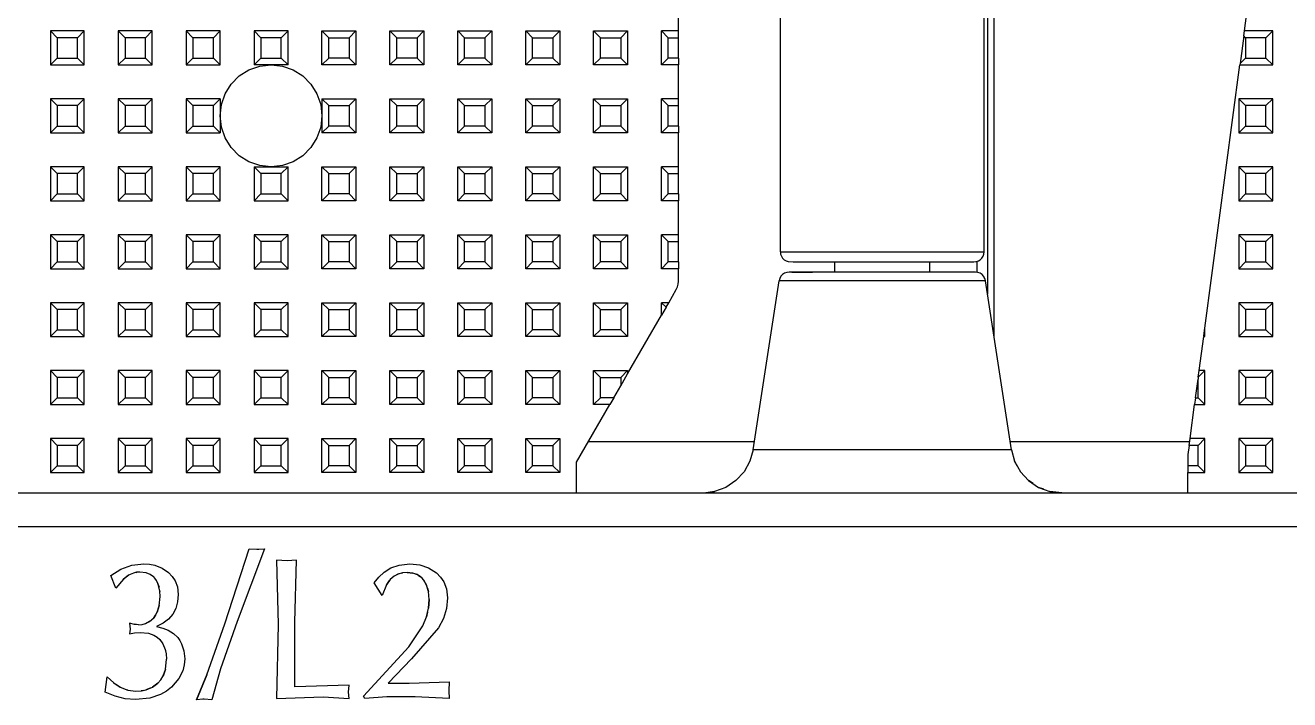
# Model space of a CAD drawing. Header units: millimetres. Extents: x 0 to 125, y 0 to 180.
# Drawn here: x 55.41 to 92.65, y 136.71 to 156.56 of the extents above; entities that cross this region are included whole.
import ezdxf

# ---------------------------------------------------------------- set-up
doc = ezdxf.new("R2010")
doc.units = ezdxf.units.MM

# ---------------------------------------------------------------- blocks, each defined once
blk = doc.blocks.new('CHINT_7200accf6e0c55f6a13e2ec68f27ea84_FACE_0')
at = {"color": 7, "linetype": 'CONTINUOUS', "true_color": 0x40d9ff}
for p, q in [((77.65, 149.9), (77.65, 169.3)), ((83.65, 149.9), (83.65, 169.3)), ((83.75, 161.604), (83.75, 148.65)), ((74.65, 156.4), (74.65, 157.4)), ((91.317, 156.4), (91.45, 157.4)), ((56.35, 156.2), (56.15, 156.4)), ((57.15, 156.4), (56.15, 156.4)), ((56.15, 156.4), (56.15, 155.4)), ((56.95, 156.2), (57.15, 156.4)), ((57.15, 155.4), (57.15, 156.4)), ((58.35, 156.2), (58.15, 156.4)), ((59.15, 156.4), (58.15, 156.4)), ((58.15, 156.4), (58.15, 155.4)), ((58.95, 156.2), (59.15, 156.4)), ((59.15, 155.4), (59.15, 156.4)), ((60.35, 156.2), (60.15, 156.4)), ((61.15, 156.4), (60.15, 156.4)), ((60.15, 156.4), (60.15, 155.4)), ((60.95, 156.2), (61.15, 156.4)), ((61.15, 155.4), (61.15, 156.4)), ((62.35, 156.2), (62.15, 156.4)), ((63.15, 156.4), (62.15, 156.4)), ((62.15, 156.4), (62.15, 155.4)), ((62.95, 156.2), (63.15, 156.4)), ((63.15, 155.4), (63.15, 156.4)), ((64.35, 156.2), (64.15, 156.4)), ((64.15, 155.4), (64.15, 156.4)), ((64.15, 156.4), (65.15, 156.4)), ((64.95, 156.2), (65.15, 156.4)), ((65.15, 156.4), (65.15, 155.4)), ((66.35, 156.2), (66.15, 156.4)), ((66.15, 155.4), (66.15, 156.4)), ((66.15, 156.4), (67.15, 156.4)), ((66.95, 156.2), (67.15, 156.4)), ((67.15, 156.4), (67.15, 155.4)), ((68.35, 156.2), (68.15, 156.4)), ((68.15, 155.4), (68.15, 156.4)), ((68.15, 156.4), (69.15, 156.4)), ((68.95, 156.2), (69.15, 156.4)), ((69.15, 156.4), (69.15, 155.4)), ((70.35, 156.2), (70.15, 156.4)), ((70.15, 155.4), (70.15, 156.4)), ((70.15, 156.4), (71.15, 156.4)), ((70.95, 156.2), (71.15, 156.4)), ((71.15, 156.4), (71.15, 155.4)), ((72.35, 156.2), (72.15, 156.4)), ((72.15, 155.4), (72.15, 156.4)), ((72.15, 156.4), (73.15, 156.4)), ((72.95, 156.2), (73.15, 156.4)), ((73.15, 156.4), (73.15, 155.4)), ((74.35, 156.2), (74.15, 156.4)), ((74.15, 155.4), (74.15, 156.4)), ((74.65, 156.4), (74.15, 156.4)), ((74.65, 156.2), (74.65, 156.4)), ((91.297, 156.253), (91.317, 156.4)), ((92.15, 156.4), (91.317, 156.4)), ((91.95, 156.2), (92.15, 156.4)), ((92.15, 155.4), (92.15, 156.4)), ((56.95, 156.2), (56.35, 156.2)), ((56.35, 156.2), (56.35, 155.6)), ((56.95, 155.6), (56.95, 156.2)), ((58.95, 156.2), (58.35, 156.2)), ((58.35, 156.2), (58.35, 155.6)), ((58.95, 155.6), (58.95, 156.2)), ((60.95, 156.2), (60.35, 156.2)), ((60.35, 156.2), (60.35, 155.6)), ((60.95, 155.6), (60.95, 156.2)), ((62.95, 156.2), (62.35, 156.2)), ((62.35, 156.2), (62.35, 155.6)), ((62.95, 155.6), (62.95, 156.2)), ((64.35, 155.6), (64.35, 156.2)), ((64.35, 156.2), (64.95, 156.2)), ((64.95, 156.2), (64.95, 155.6)), ((66.35, 155.6), (66.35, 156.2)), ((66.35, 156.2), (66.95, 156.2)), ((66.95, 156.2), (66.95, 155.6)), ((68.35, 155.6), (68.35, 156.2)), ((68.35, 156.2), (68.95, 156.2)), ((68.95, 156.2), (68.95, 155.6)), ((70.35, 155.6), (70.35, 156.2)), ((70.35, 156.2), (70.95, 156.2)), ((70.95, 156.2), (70.95, 155.6)), ((72.35, 155.6), (72.35, 156.2)), ((72.35, 156.2), (72.95, 156.2)), ((72.95, 156.2), (72.95, 155.6)), ((74.35, 156.2), (74.65, 156.2)), ((74.35, 155.6), (74.35, 156.2)), ((74.65, 155.6), (74.65, 156.2)), ((91.297, 156.253), (91.188, 155.438)), ((91.35, 156.2), (91.297, 156.253)), ((91.35, 156.2), (91.35, 155.6)), ((91.95, 156.2), (91.35, 156.2)), ((91.95, 155.6), (91.95, 156.2)), ((56.35, 155.6), (56.15, 155.4)), ((56.15, 155.4), (57.15, 155.4)), ((56.35, 155.6), (56.95, 155.6)), ((56.95, 155.6), (57.15, 155.4)), ((58.35, 155.6), (58.15, 155.4)), ((58.15, 155.4), (59.15, 155.4)), ((58.35, 155.6), (58.95, 155.6)), ((58.95, 155.6), (59.15, 155.4)), ((60.35, 155.6), (60.15, 155.4)), ((60.15, 155.4), (61.15, 155.4)), ((60.35, 155.6), (60.95, 155.6)), ((60.95, 155.6), (61.15, 155.4)), ((62.35, 155.6), (62.15, 155.4)), ((62.35, 155.6), (62.95, 155.6)), ((62.95, 155.6), (63.15, 155.4)), ((64.35, 155.6), (64.15, 155.4)), ((65.15, 155.4), (64.15, 155.4)), ((64.95, 155.6), (64.35, 155.6)), ((64.95, 155.6), (65.15, 155.4)), ((66.35, 155.6), (66.15, 155.4)), ((67.15, 155.4), (66.15, 155.4)), ((66.95, 155.6), (66.35, 155.6)), ((66.95, 155.6), (67.15, 155.4)), ((68.35, 155.6), (68.15, 155.4)), ((69.15, 155.4), (68.15, 155.4)), ((68.95, 155.6), (68.35, 155.6)), ((68.95, 155.6), (69.15, 155.4)), ((70.35, 155.6), (70.15, 155.4)), ((71.15, 155.4), (70.15, 155.4)), ((70.95, 155.6), (70.35, 155.6)), ((70.95, 155.6), (71.15, 155.4)), ((72.35, 155.6), (72.15, 155.4)), ((73.15, 155.4), (72.15, 155.4)), ((72.95, 155.6), (72.35, 155.6)), ((72.95, 155.6), (73.15, 155.4)), ((74.35, 155.6), (74.15, 155.4)), ((74.65, 155.4), (74.15, 155.4)), ((74.65, 155.6), (74.35, 155.6)), ((74.65, 155.6), (74.65, 155.4)), ((74.65, 154.4), (74.65, 155.4)), ((90.15, 147.65), (91.183, 155.4)), ((91.188, 155.438), (91.183, 155.4)), ((91.183, 155.4), (92.15, 155.4)), ((91.35, 155.6), (91.188, 155.438)), ((91.35, 155.6), (91.95, 155.6)), ((91.95, 155.6), (92.15, 155.4)), ((56.35, 154.2), (56.15, 154.4)), ((57.15, 154.4), (56.15, 154.4)), ((56.15, 154.4), (56.15, 153.4)), ((56.95, 154.2), (56.35, 154.2)), ((56.35, 154.2), (56.35, 153.6)), ((56.95, 154.2), (57.15, 154.4)), ((56.95, 153.6), (56.95, 154.2)), ((57.15, 153.4), (57.15, 154.4)), ((58.35, 154.2), (58.15, 154.4)), ((59.15, 154.4), (58.15, 154.4)), ((58.15, 154.4), (58.15, 153.4)), ((58.95, 154.2), (58.35, 154.2)), ((58.35, 154.2), (58.35, 153.6)), ((58.95, 154.2), (59.15, 154.4)), ((58.95, 153.6), (58.95, 154.2)), ((59.15, 153.4), (59.15, 154.4)), ((60.35, 154.2), (60.15, 154.4)), ((61.15, 154.4), (60.15, 154.4)), ((60.15, 154.4), (60.15, 153.4)), ((60.95, 154.2), (60.35, 154.2)), ((60.35, 154.2), (60.35, 153.6)), ((60.95, 154.2), (61.15, 154.4)), ((60.95, 153.6), (60.95, 154.2)), ((64.35, 154.2), (64.15, 154.4)), ((64.15, 154.4), (65.15, 154.4)), ((64.35, 153.6), (64.35, 154.2)), ((64.35, 154.2), (64.95, 154.2)), ((64.95, 154.2), (65.15, 154.4)), ((64.95, 154.2), (64.95, 153.6)), ((65.15, 154.4), (65.15, 153.4)), ((66.35, 154.2), (66.15, 154.4)), ((66.15, 153.4), (66.15, 154.4)), ((66.15, 154.4), (67.15, 154.4)), ((66.35, 153.6), (66.35, 154.2)), ((66.35, 154.2), (66.95, 154.2)), ((66.95, 154.2), (67.15, 154.4)), ((66.95, 154.2), (66.95, 153.6)), ((67.15, 154.4), (67.15, 153.4)), ((68.35, 154.2), (68.15, 154.4)), ((68.15, 153.4), (68.15, 154.4)), ((68.15, 154.4), (69.15, 154.4)), ((68.35, 153.6), (68.35, 154.2)), ((68.35, 154.2), (68.95, 154.2)), ((68.95, 154.2), (69.15, 154.4)), ((68.95, 154.2), (68.95, 153.6)), ((69.15, 154.4), (69.15, 153.4)), ((70.35, 154.2), (70.15, 154.4)), ((70.15, 153.4), (70.15, 154.4)), ((70.15, 154.4), (71.15, 154.4)), ((70.35, 153.6), (70.35, 154.2)), ((70.35, 154.2), (70.95, 154.2)), ((70.95, 154.2), (71.15, 154.4)), ((70.95, 154.2), (70.95, 153.6)), ((71.15, 154.4), (71.15, 153.4)), ((72.35, 154.2), (72.15, 154.4)), ((72.15, 153.4), (72.15, 154.4)), ((72.15, 154.4), (73.15, 154.4)), ((72.35, 153.6), (72.35, 154.2)), ((72.35, 154.2), (72.95, 154.2)), ((72.95, 154.2), (73.15, 154.4)), ((72.95, 154.2), (72.95, 153.6)), ((73.15, 154.4), (73.15, 153.4)), ((74.35, 154.2), (74.15, 154.4)), ((74.15, 153.4), (74.15, 154.4)), ((74.65, 154.4), (74.15, 154.4)), ((74.35, 154.2), (74.65, 154.2)), ((74.35, 153.6), (74.35, 154.2)), ((74.65, 154.2), (74.65, 154.4)), ((74.65, 153.6), (74.65, 154.2)), ((91.35, 154.2), (91.15, 154.4)), ((92.15, 154.4), (91.15, 154.4)), ((91.15, 154.4), (91.15, 153.4)), ((91.95, 154.2), (91.35, 154.2)), ((91.35, 154.2), (91.35, 153.6)), ((91.95, 154.2), (92.15, 154.4)), ((91.95, 153.6), (91.95, 154.2)), ((92.15, 153.4), (92.15, 154.4)), ((56.35, 153.6), (56.15, 153.4)), ((56.35, 153.6), (56.95, 153.6)), ((56.95, 153.6), (57.15, 153.4)), ((58.35, 153.6), (58.15, 153.4)), ((58.35, 153.6), (58.95, 153.6)), ((58.95, 153.6), (59.15, 153.4)), ((60.35, 153.6), (60.15, 153.4)), ((60.35, 153.6), (60.95, 153.6)), ((60.95, 153.6), (61.15, 153.4)), ((64.35, 153.6), (64.15, 153.4)), ((64.95, 153.6), (64.35, 153.6)), ((64.95, 153.6), (65.15, 153.4)), ((66.35, 153.6), (66.15, 153.4)), ((66.95, 153.6), (66.35, 153.6)), ((66.95, 153.6), (67.15, 153.4)), ((68.35, 153.6), (68.15, 153.4)), ((68.95, 153.6), (68.35, 153.6)), ((68.95, 153.6), (69.15, 153.4)), ((70.35, 153.6), (70.15, 153.4)), ((70.95, 153.6), (70.35, 153.6)), ((70.95, 153.6), (71.15, 153.4)), ((72.35, 153.6), (72.15, 153.4)), ((72.95, 153.6), (72.35, 153.6)), ((72.95, 153.6), (73.15, 153.4)), ((74.35, 153.6), (74.15, 153.4)), ((74.65, 153.6), (74.35, 153.6)), ((74.65, 153.6), (74.65, 153.4)), ((91.35, 153.6), (91.15, 153.4)), ((91.35, 153.6), (91.95, 153.6)), ((91.95, 153.6), (92.15, 153.4)), ((56.15, 153.4), (57.15, 153.4)), ((58.15, 153.4), (59.15, 153.4)), ((60.15, 153.4), (61.15, 153.4)), ((65.15, 153.4), (64.15, 153.4)), ((67.15, 153.4), (66.15, 153.4)), ((69.15, 153.4), (68.15, 153.4)), ((71.15, 153.4), (70.15, 153.4)), ((73.15, 153.4), (72.15, 153.4)), ((74.65, 153.4), (74.15, 153.4)), ((74.65, 152.4), (74.65, 153.4)), ((91.15, 153.4), (92.15, 153.4)), ((56.35, 152.2), (56.15, 152.4)), ((57.15, 152.4), (56.15, 152.4)), ((56.15, 152.4), (56.15, 151.4)), ((56.95, 152.2), (57.15, 152.4)), ((57.15, 151.4), (57.15, 152.4)), ((58.35, 152.2), (58.15, 152.4)), ((59.15, 152.4), (58.15, 152.4)), ((58.15, 152.4), (58.15, 151.4)), ((58.95, 152.2), (59.15, 152.4)), ((59.15, 151.4), (59.15, 152.4)), ((60.35, 152.2), (60.15, 152.4)), ((61.15, 152.4), (60.15, 152.4)), ((60.15, 152.4), (60.15, 151.4)), ((60.95, 152.2), (61.15, 152.4)), ((61.15, 151.4), (61.15, 152.4)), ((62.35, 152.2), (62.15, 152.4)), ((62.15, 152.4), (62.15, 151.4)), ((62.95, 152.2), (63.15, 152.4)), ((63.15, 151.4), (63.15, 152.4)), ((64.35, 152.2), (64.15, 152.4)), ((64.15, 151.4), (64.15, 152.4)), ((64.15, 152.4), (65.15, 152.4)), ((64.95, 152.2), (65.15, 152.4)), ((65.15, 152.4), (65.15, 151.4)), ((66.35, 152.2), (66.15, 152.4)), ((66.15, 151.4), (66.15, 152.4)), ((66.15, 152.4), (67.15, 152.4)), ((66.95, 152.2), (67.15, 152.4)), ((67.15, 152.4), (67.15, 151.4)), ((68.35, 152.2), (68.15, 152.4)), ((68.15, 151.4), (68.15, 152.4)), ((68.15, 152.4), (69.15, 152.4)), ((68.95, 152.2), (69.15, 152.4)), ((69.15, 152.4), (69.15, 151.4)), ((70.35, 152.2), (70.15, 152.4)), ((70.15, 151.4), (70.15, 152.4)), ((70.15, 152.4), (71.15, 152.4)), ((70.95, 152.2), (71.15, 152.4)), ((71.15, 152.4), (71.15, 151.4)), ((72.35, 152.2), (72.15, 152.4)), ((72.15, 151.4), (72.15, 152.4)), ((72.15, 152.4), (73.15, 152.4)), ((72.95, 152.2), (73.15, 152.4)), ((73.15, 152.4), (73.15, 151.4)), ((74.35, 152.2), (74.15, 152.4)), ((74.15, 151.4), (74.15, 152.4)), ((74.65, 152.4), (74.15, 152.4)), ((74.65, 152.2), (74.65, 152.4)), ((91.35, 152.2), (91.15, 152.4)), ((92.15, 152.4), (91.15, 152.4)), ((91.15, 152.4), (91.15, 151.4)), ((91.95, 152.2), (92.15, 152.4)), ((92.15, 151.4), (92.15, 152.4)), ((56.95, 152.2), (56.35, 152.2)), ((56.35, 152.2), (56.35, 151.6)), ((56.95, 151.6), (56.95, 152.2)), ((58.95, 152.2), (58.35, 152.2)), ((58.35, 152.2), (58.35, 151.6)), ((58.95, 151.6), (58.95, 152.2)), ((60.95, 152.2), (60.35, 152.2)), ((60.35, 152.2), (60.35, 151.6)), ((60.95, 151.6), (60.95, 152.2)), ((62.35, 152.2), (62.35, 151.6)), ((62.95, 152.2), (62.35, 152.2)), ((62.95, 151.6), (62.95, 152.2)), ((64.35, 151.6), (64.35, 152.2)), ((64.35, 152.2), (64.95, 152.2)), ((64.95, 152.2), (64.95, 151.6)), ((66.35, 151.6), (66.35, 152.2)), ((66.35, 152.2), (66.95, 152.2)), ((66.95, 152.2), (66.95, 151.6)), ((68.35, 151.6), (68.35, 152.2)), ((68.35, 152.2), (68.95, 152.2)), ((68.95, 152.2), (68.95, 151.6)), ((70.35, 151.6), (70.35, 152.2)), ((70.35, 152.2), (70.95, 152.2)), ((70.95, 152.2), (70.95, 151.6)), ((72.35, 151.6), (72.35, 152.2)), ((72.35, 152.2), (72.95, 152.2)), ((72.95, 152.2), (72.95, 151.6)), ((74.35, 152.2), (74.65, 152.2)), ((74.35, 151.6), (74.35, 152.2)), ((74.65, 151.6), (74.65, 152.2)), ((91.95, 152.2), (91.35, 152.2)), ((91.35, 152.2), (91.35, 151.6)), ((91.95, 151.6), (91.95, 152.2)), ((56.35, 151.6), (56.15, 151.4)), ((56.35, 151.6), (56.95, 151.6)), ((56.95, 151.6), (57.15, 151.4)), ((58.35, 151.6), (58.15, 151.4)), ((58.35, 151.6), (58.95, 151.6)), ((58.95, 151.6), (59.15, 151.4)), ((60.35, 151.6), (60.15, 151.4)), ((60.35, 151.6), (60.95, 151.6)), ((60.95, 151.6), (61.15, 151.4)), ((62.35, 151.6), (62.15, 151.4)), ((62.35, 151.6), (62.95, 151.6)), ((62.95, 151.6), (63.15, 151.4)), ((64.35, 151.6), (64.15, 151.4)), ((64.95, 151.6), (64.35, 151.6)), ((64.95, 151.6), (65.15, 151.4)), ((66.35, 151.6), (66.15, 151.4)), ((66.95, 151.6), (66.35, 151.6)), ((66.95, 151.6), (67.15, 151.4)), ((68.35, 151.6), (68.15, 151.4)), ((68.95, 151.6), (68.35, 151.6)), ((68.95, 151.6), (69.15, 151.4)), ((70.35, 151.6), (70.15, 151.4)), ((70.95, 151.6), (70.35, 151.6)), ((70.95, 151.6), (71.15, 151.4)), ((72.35, 151.6), (72.15, 151.4)), ((72.95, 151.6), (72.35, 151.6)), ((72.95, 151.6), (73.15, 151.4)), ((74.35, 151.6), (74.15, 151.4)), ((74.65, 151.6), (74.35, 151.6)), ((74.65, 151.6), (74.65, 151.4)), ((91.35, 151.6), (91.15, 151.4)), ((91.35, 151.6), (91.95, 151.6)), ((91.95, 151.6), (92.15, 151.4)), ((56.15, 151.4), (57.15, 151.4)), ((58.15, 151.4), (59.15, 151.4)), ((60.15, 151.4), (61.15, 151.4)), ((62.15, 151.4), (63.15, 151.4)), ((65.15, 151.4), (64.15, 151.4)), ((67.15, 151.4), (66.15, 151.4)), ((69.15, 151.4), (68.15, 151.4)), ((71.15, 151.4), (70.15, 151.4)), ((73.15, 151.4), (72.15, 151.4)), ((74.65, 151.4), (74.15, 151.4)), ((74.65, 150.4), (74.65, 151.4)), ((91.15, 151.4), (92.15, 151.4)), ((56.35, 150.2), (56.15, 150.4)), ((57.15, 150.4), (56.15, 150.4)), ((56.15, 150.4), (56.15, 149.4)), ((56.95, 150.2), (56.35, 150.2)), ((56.35, 150.2), (56.35, 149.6)), ((56.95, 150.2), (57.15, 150.4)), ((56.95, 149.6), (56.95, 150.2)), ((57.15, 149.4), (57.15, 150.4)), ((58.35, 150.2), (58.15, 150.4)), ((59.15, 150.4), (58.15, 150.4)), ((58.15, 150.4), (58.15, 149.4)), ((58.95, 150.2), (58.35, 150.2)), ((58.35, 150.2), (58.35, 149.6)), ((58.95, 150.2), (59.15, 150.4)), ((58.95, 149.6), (58.95, 150.2)), ((59.15, 149.4), (59.15, 150.4)), ((60.35, 150.2), (60.15, 150.4)), ((61.15, 150.4), (60.15, 150.4)), ((60.15, 150.4), (60.15, 149.4)), ((60.95, 150.2), (60.35, 150.2)), ((60.35, 150.2), (60.35, 149.6)), ((60.95, 150.2), (61.15, 150.4)), ((60.95, 149.6), (60.95, 150.2)), ((61.15, 149.4), (61.15, 150.4)), ((62.35, 150.2), (62.15, 150.4)), ((63.15, 150.4), (62.15, 150.4)), ((62.15, 150.4), (62.15, 149.4)), ((62.95, 150.2), (62.35, 150.2)), ((62.35, 150.2), (62.35, 149.6)), ((62.95, 150.2), (63.15, 150.4)), ((62.95, 149.6), (62.95, 150.2)), ((63.15, 149.4), (63.15, 150.4)), ((64.35, 150.2), (64.15, 150.4)), ((64.15, 149.4), (64.15, 150.4)), ((64.15, 150.4), (65.15, 150.4)), ((64.35, 149.6), (64.35, 150.2)), ((64.35, 150.2), (64.95, 150.2)), ((64.95, 150.2), (65.15, 150.4)), ((64.95, 150.2), (64.95, 149.6)), ((65.15, 150.4), (65.15, 149.4)), ((66.35, 150.2), (66.15, 150.4)), ((66.15, 149.4), (66.15, 150.4)), ((66.15, 150.4), (67.15, 150.4)), ((66.35, 149.6), (66.35, 150.2)), ((66.35, 150.2), (66.95, 150.2)), ((66.95, 150.2), (67.15, 150.4)), ((66.95, 150.2), (66.95, 149.6)), ((67.15, 150.4), (67.15, 149.4)), ((68.35, 150.2), (68.15, 150.4)), ((68.15, 149.4), (68.15, 150.4)), ((68.15, 150.4), (69.15, 150.4)), ((68.35, 149.6), (68.35, 150.2)), ((68.35, 150.2), (68.95, 150.2)), ((68.95, 150.2), (69.15, 150.4)), ((68.95, 150.2), (68.95, 149.6)), ((69.15, 150.4), (69.15, 149.4)), ((70.35, 150.2), (70.15, 150.4)), ((70.15, 149.4), (70.15, 150.4)), ((70.15, 150.4), (71.15, 150.4)), ((70.35, 149.6), (70.35, 150.2)), ((70.35, 150.2), (70.95, 150.2)), ((70.95, 150.2), (71.15, 150.4)), ((70.95, 150.2), (70.95, 149.6)), ((71.15, 150.4), (71.15, 149.4)), ((72.35, 150.2), (72.15, 150.4)), ((72.15, 149.4), (72.15, 150.4)), ((72.15, 150.4), (73.15, 150.4)), ((72.35, 149.6), (72.35, 150.2)), ((72.35, 150.2), (72.95, 150.2)), ((72.95, 150.2), (73.15, 150.4)), ((72.95, 150.2), (72.95, 149.6)), ((73.15, 150.4), (73.15, 149.4)), ((74.35, 150.2), (74.15, 150.4)), ((74.15, 149.4), (74.15, 150.4)), ((74.65, 150.4), (74.15, 150.4)), ((74.35, 150.2), (74.65, 150.2)), ((74.35, 149.6), (74.35, 150.2)), ((74.65, 150.2), (74.65, 150.4)), ((74.65, 149.6), (74.65, 150.2)), ((91.35, 150.2), (91.15, 150.4)), ((92.15, 150.4), (91.15, 150.4)), ((91.15, 150.4), (91.15, 149.4)), ((91.95, 150.2), (91.35, 150.2)), ((91.35, 150.2), (91.35, 149.6)), ((91.95, 150.2), (92.15, 150.4)), ((91.95, 149.6), (91.95, 150.2)), ((92.15, 149.4), (92.15, 150.4)), ((56.35, 149.6), (56.15, 149.4)), ((56.15, 149.4), (57.15, 149.4)), ((56.35, 149.6), (56.95, 149.6)), ((56.95, 149.6), (57.15, 149.4)), ((58.35, 149.6), (58.15, 149.4)), ((58.15, 149.4), (59.15, 149.4)), ((58.35, 149.6), (58.95, 149.6)), ((58.95, 149.6), (59.15, 149.4)), ((60.35, 149.6), (60.15, 149.4)), ((60.15, 149.4), (61.15, 149.4)), ((60.35, 149.6), (60.95, 149.6)), ((60.95, 149.6), (61.15, 149.4)), ((62.35, 149.6), (62.15, 149.4)), ((62.15, 149.4), (63.15, 149.4)), ((62.35, 149.6), (62.95, 149.6)), ((62.95, 149.6), (63.15, 149.4)), ((64.35, 149.6), (64.15, 149.4)), ((65.15, 149.4), (64.15, 149.4)), ((64.95, 149.6), (64.35, 149.6)), ((64.95, 149.6), (65.15, 149.4)), ((66.35, 149.6), (66.15, 149.4)), ((67.15, 149.4), (66.15, 149.4)), ((66.95, 149.6), (66.35, 149.6)), ((66.95, 149.6), (67.15, 149.4)), ((68.35, 149.6), (68.15, 149.4)), ((69.15, 149.4), (68.15, 149.4)), ((68.95, 149.6), (68.35, 149.6)), ((68.95, 149.6), (69.15, 149.4)), ((70.35, 149.6), (70.15, 149.4)), ((71.15, 149.4), (70.15, 149.4)), ((70.95, 149.6), (70.35, 149.6)), ((70.95, 149.6), (71.15, 149.4)), ((72.35, 149.6), (72.15, 149.4)), ((73.15, 149.4), (72.15, 149.4)), ((72.95, 149.6), (72.35, 149.6)), ((72.95, 149.6), (73.15, 149.4)), ((74.35, 149.6), (74.15, 149.4)), ((74.65, 149.6), (74.35, 149.6)), ((79.25, 149.3), (79.25, 149.6)), ((82.05, 149.3), (82.05, 149.6)), ((83.45, 149.293), (83.45, 149.619)), ((91.35, 149.6), (91.15, 149.4)), ((91.15, 149.4), (92.15, 149.4)), ((91.35, 149.6), (91.95, 149.6)), ((91.95, 149.6), (92.15, 149.4)), ((76.846, 144.072), (77.611, 149.046)), ((77.987, 149.3), (78.597, 149.3)), ((84.454, 144.072), (83.689, 149.046)), ((56.35, 148.2), (56.15, 148.4)), ((57.15, 148.4), (56.15, 148.4)), ((56.15, 148.4), (56.15, 147.4)), ((56.95, 148.2), (57.15, 148.4)), ((57.15, 147.4), (57.15, 148.4)), ((58.35, 148.2), (58.15, 148.4)), ((59.15, 148.4), (58.15, 148.4)), ((58.15, 148.4), (58.15, 147.4)), ((58.95, 148.2), (59.15, 148.4)), ((59.15, 147.4), (59.15, 148.4)), ((60.35, 148.2), (60.15, 148.4)), ((61.15, 148.4), (60.15, 148.4)), ((60.15, 148.4), (60.15, 147.4)), ((60.95, 148.2), (61.15, 148.4)), ((61.15, 147.4), (61.15, 148.4)), ((62.35, 148.2), (62.15, 148.4)), ((63.15, 148.4), (62.15, 148.4)), ((62.15, 148.4), (62.15, 147.4)), ((62.95, 148.2), (63.15, 148.4)), ((63.15, 147.4), (63.15, 148.4)), ((64.35, 148.2), (64.15, 148.4)), ((64.15, 147.4), (64.15, 148.4)), ((64.15, 148.4), (65.15, 148.4)), ((64.95, 148.2), (65.15, 148.4)), ((65.15, 148.4), (65.15, 147.4)), ((66.35, 148.2), (66.15, 148.4)), ((66.15, 147.4), (66.15, 148.4)), ((66.15, 148.4), (67.15, 148.4)), ((66.95, 148.2), (67.15, 148.4)), ((67.15, 148.4), (67.15, 147.4)), ((68.35, 148.2), (68.15, 148.4)), ((68.15, 147.4), (68.15, 148.4)), ((68.15, 148.4), (69.15, 148.4)), ((68.95, 148.2), (69.15, 148.4)), ((69.15, 148.4), (69.15, 147.4)), ((70.35, 148.2), (70.15, 148.4)), ((70.15, 147.4), (70.15, 148.4)), ((70.15, 148.4), (71.15, 148.4)), ((70.95, 148.2), (71.15, 148.4)), ((71.15, 148.4), (71.15, 147.4)), ((72.35, 148.2), (72.15, 148.4)), ((72.15, 147.4), (72.15, 148.4)), ((72.15, 148.4), (73.15, 148.4)), ((72.95, 148.2), (73.15, 148.4)), ((73.15, 148.4), (73.15, 147.4)), ((74.284, 148.266), (74.15, 148.4)), ((74.15, 148.034), (74.15, 148.4)), ((74.284, 148.266), (74.15, 148.034)), ((91.35, 148.2), (91.15, 148.4)), ((92.15, 148.4), (91.15, 148.4)), ((91.15, 148.4), (91.15, 147.4)), ((91.95, 148.2), (92.15, 148.4)), ((92.15, 147.4), (92.15, 148.4)), ((56.95, 148.2), (56.35, 148.2)), ((56.35, 148.2), (56.35, 147.6)), ((56.95, 147.6), (56.95, 148.2)), ((58.95, 148.2), (58.35, 148.2)), ((58.35, 148.2), (58.35, 147.6)), ((58.95, 147.6), (58.95, 148.2)), ((60.95, 148.2), (60.35, 148.2)), ((60.35, 148.2), (60.35, 147.6)), ((60.95, 147.6), (60.95, 148.2)), ((62.95, 148.2), (62.35, 148.2)), ((62.35, 148.2), (62.35, 147.6)), ((62.95, 147.6), (62.95, 148.2)), ((64.35, 147.6), (64.35, 148.2)), ((64.35, 148.2), (64.95, 148.2)), ((64.95, 148.2), (64.95, 147.6)), ((66.35, 147.6), (66.35, 148.2)), ((66.35, 148.2), (66.95, 148.2)), ((66.95, 148.2), (66.95, 147.6)), ((68.35, 147.6), (68.35, 148.2)), ((68.35, 148.2), (68.95, 148.2)), ((68.95, 148.2), (68.95, 147.6)), ((70.35, 147.6), (70.35, 148.2)), ((70.35, 148.2), (70.95, 148.2)), ((70.95, 148.2), (70.95, 147.6)), ((72.35, 147.6), (72.35, 148.2)), ((72.35, 148.2), (72.95, 148.2)), ((72.95, 148.2), (72.95, 147.6)), ((73.15, 146.302), (74.15, 148.034)), ((91.95, 148.2), (91.35, 148.2)), ((91.35, 148.2), (91.35, 147.6)), ((91.95, 147.6), (91.95, 148.2)), ((56.35, 147.6), (56.15, 147.4)), ((56.35, 147.6), (56.95, 147.6)), ((56.95, 147.6), (57.15, 147.4)), ((58.35, 147.6), (58.15, 147.4)), ((58.35, 147.6), (58.95, 147.6)), ((58.95, 147.6), (59.15, 147.4)), ((60.35, 147.6), (60.15, 147.4)), ((60.35, 147.6), (60.95, 147.6)), ((60.95, 147.6), (61.15, 147.4)), ((62.35, 147.6), (62.15, 147.4)), ((62.35, 147.6), (62.95, 147.6)), ((62.95, 147.6), (63.15, 147.4)), ((64.35, 147.6), (64.15, 147.4)), ((64.95, 147.6), (64.35, 147.6)), ((64.95, 147.6), (65.15, 147.4)), ((66.35, 147.6), (66.15, 147.4)), ((66.95, 147.6), (66.35, 147.6)), ((66.95, 147.6), (67.15, 147.4)), ((68.35, 147.6), (68.15, 147.4)), ((68.95, 147.6), (68.35, 147.6)), ((68.95, 147.6), (69.15, 147.4)), ((70.35, 147.6), (70.15, 147.4)), ((70.95, 147.6), (70.35, 147.6)), ((70.95, 147.6), (71.15, 147.4)), ((72.35, 147.6), (72.15, 147.4)), ((72.95, 147.6), (72.35, 147.6)), ((72.95, 147.6), (73.15, 147.4)), ((90.121, 147.429), (90.15, 147.65)), ((90.15, 147.4), (90.15, 147.65)), ((91.35, 147.6), (91.15, 147.4)), ((91.35, 147.6), (91.95, 147.6)), ((91.95, 147.6), (92.15, 147.4)), ((56.15, 147.4), (57.15, 147.4)), ((58.15, 147.4), (59.15, 147.4)), ((60.15, 147.4), (61.15, 147.4)), ((62.15, 147.4), (63.15, 147.4)), ((65.15, 147.4), (64.15, 147.4)), ((67.15, 147.4), (66.15, 147.4)), ((69.15, 147.4), (68.15, 147.4)), ((71.15, 147.4), (70.15, 147.4)), ((73.15, 147.4), (72.15, 147.4)), ((89.983, 146.4), (90.117, 147.4)), ((90.121, 147.429), (90.117, 147.4)), ((90.117, 147.4), (90.15, 147.4)), ((90.121, 147.429), (90.15, 147.4)), ((91.15, 147.4), (92.15, 147.4)), ((56.35, 146.2), (56.15, 146.4)), ((57.15, 146.4), (56.15, 146.4)), ((56.15, 146.4), (56.15, 145.4)), ((56.95, 146.2), (57.15, 146.4)), ((57.15, 145.4), (57.15, 146.4)), ((58.35, 146.2), (58.15, 146.4)), ((59.15, 146.4), (58.15, 146.4)), ((58.15, 146.4), (58.15, 145.4)), ((58.95, 146.2), (59.15, 146.4)), ((59.15, 145.4), (59.15, 146.4)), ((60.35, 146.2), (60.15, 146.4)), ((61.15, 146.4), (60.15, 146.4)), ((60.15, 146.4), (60.15, 145.4)), ((60.95, 146.2), (61.15, 146.4)), ((61.15, 145.4), (61.15, 146.4)), ((62.35, 146.2), (62.15, 146.4)), ((63.15, 146.4), (62.15, 146.4)), ((62.15, 146.4), (62.15, 145.4)), ((62.95, 146.2), (63.15, 146.4)), ((63.15, 145.4), (63.15, 146.4)), ((64.35, 146.2), (64.15, 146.4)), ((64.15, 145.4), (64.15, 146.4)), ((64.15, 146.4), (65.15, 146.4)), ((64.95, 146.2), (65.15, 146.4)), ((65.15, 146.4), (65.15, 145.4)), ((66.35, 146.2), (66.15, 146.4)), ((66.15, 145.4), (66.15, 146.4)), ((66.15, 146.4), (67.15, 146.4)), ((66.95, 146.2), (67.15, 146.4)), ((67.15, 146.4), (67.15, 145.4)), ((68.35, 146.2), (68.15, 146.4)), ((68.15, 145.4), (68.15, 146.4)), ((68.15, 146.4), (69.15, 146.4)), ((68.95, 146.2), (69.15, 146.4)), ((69.15, 146.4), (69.15, 145.4)), ((70.35, 146.2), (70.15, 146.4)), ((70.15, 145.4), (70.15, 146.4)), ((70.15, 146.4), (71.15, 146.4)), ((70.95, 146.2), (71.15, 146.4)), ((71.15, 146.4), (71.15, 145.4)), ((72.35, 146.2), (72.15, 146.4)), ((72.15, 145.4), (72.15, 146.4)), ((72.15, 146.4), (73.15, 146.4)), ((72.95, 146.2), (73.15, 146.4)), ((73.15, 146.4), (73.15, 146.302)), ((89.958, 146.208), (90.15, 146.4)), ((89.958, 146.208), (89.983, 146.4)), ((90.15, 146.4), (89.983, 146.4)), ((90.15, 145.4), (90.15, 146.4)), ((91.35, 146.2), (91.15, 146.4)), ((92.15, 146.4), (91.15, 146.4)), ((91.15, 146.4), (91.15, 145.4)), ((91.95, 146.2), (92.15, 146.4)), ((92.15, 145.4), (92.15, 146.4)), ((56.95, 146.2), (56.35, 146.2)), ((56.35, 146.2), (56.35, 145.6)), ((56.95, 145.6), (56.95, 146.2)), ((58.95, 146.2), (58.35, 146.2)), ((58.35, 146.2), (58.35, 145.6)), ((58.95, 145.6), (58.95, 146.2)), ((60.95, 146.2), (60.35, 146.2)), ((60.35, 146.2), (60.35, 145.6)), ((60.95, 145.6), (60.95, 146.2)), ((62.95, 146.2), (62.35, 146.2)), ((62.35, 146.2), (62.35, 145.6)), ((62.95, 145.6), (62.95, 146.2)), ((64.35, 145.6), (64.35, 146.2)), ((64.35, 146.2), (64.95, 146.2)), ((64.95, 146.2), (64.95, 145.6)), ((66.35, 145.6), (66.35, 146.2)), ((66.35, 146.2), (66.95, 146.2)), ((66.95, 146.2), (66.95, 145.6)), ((68.35, 145.6), (68.35, 146.2)), ((68.35, 146.2), (68.95, 146.2)), ((68.95, 146.2), (68.95, 145.6)), ((70.35, 145.6), (70.35, 146.2)), ((70.35, 146.2), (70.95, 146.2)), ((70.95, 146.2), (70.95, 145.6)), ((72.35, 146.2), (72.95, 146.2)), ((72.35, 145.6), (72.35, 146.2)), ((72.95, 145.956), (73.15, 146.302)), ((72.95, 146.2), (72.95, 145.956)), ((89.877, 145.6), (89.95, 146.15)), ((89.958, 146.208), (89.95, 146.15)), ((89.95, 145.6), (89.95, 146.15)), ((91.95, 146.2), (91.35, 146.2)), ((91.35, 146.2), (91.35, 145.6)), ((91.95, 145.6), (91.95, 146.2)), ((72.745, 145.6), (72.95, 145.956)), ((56.35, 145.6), (56.15, 145.4)), ((56.15, 145.4), (57.15, 145.4)), ((56.35, 145.6), (56.95, 145.6)), ((56.95, 145.6), (57.15, 145.4)), ((58.35, 145.6), (58.15, 145.4)), ((58.15, 145.4), (59.15, 145.4)), ((58.35, 145.6), (58.95, 145.6)), ((58.95, 145.6), (59.15, 145.4)), ((60.35, 145.6), (60.15, 145.4)), ((60.15, 145.4), (61.15, 145.4)), ((60.35, 145.6), (60.95, 145.6)), ((60.95, 145.6), (61.15, 145.4)), ((62.35, 145.6), (62.15, 145.4)), ((62.15, 145.4), (63.15, 145.4)), ((62.35, 145.6), (62.95, 145.6)), ((62.95, 145.6), (63.15, 145.4)), ((64.35, 145.6), (64.15, 145.4)), ((65.15, 145.4), (64.15, 145.4)), ((64.95, 145.6), (64.35, 145.6)), ((64.95, 145.6), (65.15, 145.4)), ((66.35, 145.6), (66.15, 145.4)), ((67.15, 145.4), (66.15, 145.4)), ((66.95, 145.6), (66.35, 145.6)), ((66.95, 145.6), (67.15, 145.4)), ((68.35, 145.6), (68.15, 145.4)), ((69.15, 145.4), (68.15, 145.4)), ((68.95, 145.6), (68.35, 145.6)), ((68.95, 145.6), (69.15, 145.4)), ((70.35, 145.6), (70.15, 145.4)), ((71.15, 145.4), (70.15, 145.4)), ((70.95, 145.6), (70.35, 145.6)), ((70.95, 145.6), (71.15, 145.4)), ((72.35, 145.6), (72.15, 145.4)), ((72.745, 145.6), (72.35, 145.6)), ((89.717, 144.4), (89.85, 145.4)), ((89.877, 145.6), (89.85, 145.4)), ((89.85, 145.4), (90.15, 145.4)), ((89.877, 145.6), (89.95, 145.6)), ((89.95, 145.6), (90.15, 145.4)), ((91.35, 145.6), (91.15, 145.4)), ((91.15, 145.4), (92.15, 145.4)), ((91.35, 145.6), (91.95, 145.6)), ((91.95, 145.6), (92.15, 145.4)), ((56.35, 144.2), (56.15, 144.4)), ((57.15, 144.4), (56.15, 144.4)), ((56.15, 144.4), (56.15, 143.4)), ((56.95, 144.2), (56.35, 144.2)), ((56.35, 144.2), (56.35, 143.6)), ((56.95, 144.2), (57.15, 144.4)), ((56.95, 143.6), (56.95, 144.2)), ((57.15, 143.4), (57.15, 144.4)), ((58.35, 144.2), (58.15, 144.4)), ((59.15, 144.4), (58.15, 144.4)), ((58.15, 144.4), (58.15, 143.4)), ((58.95, 144.2), (58.35, 144.2)), ((58.35, 144.2), (58.35, 143.6)), ((58.95, 144.2), (59.15, 144.4)), ((58.95, 143.6), (58.95, 144.2)), ((59.15, 143.4), (59.15, 144.4)), ((60.35, 144.2), (60.15, 144.4)), ((61.15, 144.4), (60.15, 144.4)), ((60.15, 144.4), (60.15, 143.4)), ((60.95, 144.2), (60.35, 144.2)), ((60.35, 144.2), (60.35, 143.6)), ((60.95, 144.2), (61.15, 144.4)), ((60.95, 143.6), (60.95, 144.2)), ((61.15, 143.4), (61.15, 144.4)), ((62.35, 144.2), (62.15, 144.4)), ((63.15, 144.4), (62.15, 144.4)), ((62.15, 144.4), (62.15, 143.4)), ((62.95, 144.2), (62.35, 144.2)), ((62.35, 144.2), (62.35, 143.6)), ((62.95, 144.2), (63.15, 144.4)), ((62.95, 143.6), (62.95, 144.2)), ((63.15, 143.4), (63.15, 144.4)), ((64.35, 144.2), (64.15, 144.4)), ((64.15, 143.4), (64.15, 144.4)), ((64.15, 144.4), (65.15, 144.4)), ((64.35, 143.6), (64.35, 144.2)), ((64.35, 144.2), (64.95, 144.2)), ((64.95, 144.2), (65.15, 144.4)), ((64.95, 144.2), (64.95, 143.6)), ((65.15, 144.4), (65.15, 143.4)), ((66.35, 144.2), (66.15, 144.4)), ((66.15, 143.4), (66.15, 144.4)), ((66.15, 144.4), (67.15, 144.4)), ((66.35, 143.6), (66.35, 144.2)), ((66.35, 144.2), (66.95, 144.2)), ((66.95, 144.2), (67.15, 144.4)), ((66.95, 144.2), (66.95, 143.6)), ((67.15, 144.4), (67.15, 143.4)), ((68.35, 144.2), (68.15, 144.4)), ((68.15, 143.4), (68.15, 144.4)), ((68.15, 144.4), (69.15, 144.4)), ((68.35, 143.6), (68.35, 144.2)), ((68.35, 144.2), (68.95, 144.2)), ((68.95, 144.2), (69.15, 144.4)), ((68.95, 144.2), (68.95, 143.6)), ((69.15, 144.4), (69.15, 143.4)), ((70.35, 144.2), (70.15, 144.4)), ((70.15, 143.4), (70.15, 144.4)), ((70.15, 144.4), (71.15, 144.4)), ((70.35, 143.6), (70.35, 144.2)), ((70.35, 144.2), (70.95, 144.2)), ((70.95, 144.2), (71.15, 144.4)), ((70.95, 144.2), (70.95, 143.6)), ((71.15, 144.4), (71.15, 143.4)), ((76.881, 144.3), (71.994, 144.3)), ((89.703, 144.3), (84.419, 144.3)), ((90.15, 144.4), (89.717, 144.4)), ((89.95, 144.2), (90.15, 144.4)), ((89.95, 143.6), (89.95, 144.2)), ((90.15, 143.4), (90.15, 144.4)), ((91.35, 144.2), (91.15, 144.4)), ((92.15, 144.4), (91.15, 144.4)), ((91.15, 144.4), (91.15, 143.4)), ((91.95, 144.2), (91.35, 144.2)), ((91.35, 144.2), (91.35, 143.6)), ((91.95, 144.2), (92.15, 144.4)), ((91.95, 143.6), (91.95, 144.2)), ((92.15, 143.4), (92.15, 144.4)), ((56.35, 143.6), (56.15, 143.4)), ((56.15, 143.4), (57.15, 143.4)), ((56.35, 143.6), (56.95, 143.6)), ((56.95, 143.6), (57.15, 143.4)), ((58.35, 143.6), (58.15, 143.4)), ((58.15, 143.4), (59.15, 143.4)), ((58.35, 143.6), (58.95, 143.6)), ((58.95, 143.6), (59.15, 143.4)), ((60.35, 143.6), (60.15, 143.4)), ((60.15, 143.4), (61.15, 143.4)), ((60.35, 143.6), (60.95, 143.6)), ((60.95, 143.6), (61.15, 143.4)), ((62.35, 143.6), (62.15, 143.4)), ((62.15, 143.4), (63.15, 143.4)), ((62.35, 143.6), (62.95, 143.6)), ((62.95, 143.6), (63.15, 143.4)), ((64.35, 143.6), (64.15, 143.4)), ((65.15, 143.4), (64.15, 143.4)), ((64.95, 143.6), (64.35, 143.6)), ((64.95, 143.6), (65.15, 143.4)), ((66.35, 143.6), (66.15, 143.4)), ((67.15, 143.4), (66.15, 143.4)), ((66.95, 143.6), (66.35, 143.6)), ((66.95, 143.6), (67.15, 143.4)), ((68.35, 143.6), (68.15, 143.4)), ((69.15, 143.4), (68.15, 143.4)), ((68.95, 143.6), (68.35, 143.6)), ((68.95, 143.6), (69.15, 143.4)), ((70.35, 143.6), (70.15, 143.4)), ((71.15, 143.4), (70.15, 143.4)), ((70.95, 143.6), (70.35, 143.6)), ((70.95, 143.6), (71.15, 143.4)), ((84.621, 143.601), (84.549, 143.731)), ((84.826, 143.307), (84.721, 143.422)), ((89.65, 143.4), (90.15, 143.4)), ((89.65, 142.8), (89.65, 143.4)), ((89.95, 143.6), (90.15, 143.4)), ((91.35, 143.6), (91.15, 143.4)), ((91.15, 143.4), (92.15, 143.4)), ((91.35, 143.6), (91.95, 143.6)), ((91.95, 143.6), (92.15, 143.4)), ((85.093, 143.073), (84.96, 143.162)), ((75.363, 142.8), (75.714, 142.842)), ((85.406, 142.908), (85.254, 142.964)), ((85.937, 142.8), (85.586, 142.842)), ((58.509, 140.406), (58.608, 140.446)), ((58.673, 140.46), (58.695, 140.465)), ((66.481, 140.437), (66.52, 140.447)), ((66.656, 140.459), (66.83, 140.44)), ((66.884, 140.421), (66.955, 140.395)), ((58.299, 140.264), (58.464, 140.386)), ((59.188, 140.329), (59.251, 140.255)), ((59.266, 140.235), (59.318, 140.135)), ((59.32, 140.129), (59.352, 140.022)), ((66.045, 140.086), (66.132, 140.213)), ((66.98, 140.379), (67.051, 140.332)), ((67.085, 140.301), (67.098, 140.29)), ((67.142, 140.238), (67.231, 140.083)), ((59.367, 139.934), (59.372, 139.9)), ((67.258, 139.994), (67.288, 139.893)), ((67.309, 139.663), (67.288, 139.404)), ((59.356, 139.488), (59.297, 139.289)), ((67.26, 139.288), (67.226, 139.149)), ((58.742, 138.922), (58.631, 138.933)), ((59.25, 139.201), (59.194, 139.128)), ((59.249, 139.2), (59.249, 139.2)), ((67.239, 139.2), (67.238, 139.2)), ((59.036, 138.669), (59.2, 138.611)), ((59.465, 138.358), (59.48, 138.323)), ((59.531, 138.201), (59.554, 138.101)), ((59.562, 138.063), (59.572, 137.905)), ((59.54, 137.611), (59.47, 137.41)), ((60.761, 137.445), (60.451, 136.714)), ((61.158, 137.618), (61.158, 137.618)), ((58.021, 137.202), (58.007, 137.215)), ((58.22, 137.074), (58.103, 137.148)), ((59.085, 137.054), (58.966, 137.006)), ((59.317, 137.204), (59.156, 137.085)), ((58.436, 136.994), (58.364, 137.019)), ((58.883, 136.988), (58.827, 136.977)), ((60.488, 136.8), (60.488, 136.8))]:
    blk.add_line(p, q, dxfattribs=at)
for points in [[(83.95, 147.351), (83.95, 161.622), (84.65, 161.622), (84.65, 165.993), (91.65, 165.993)], [(61.15, 153.9), (61.188, 154.234), (61.299, 154.551), (61.477, 154.835), (61.715, 155.073), (61.999, 155.251), (62.316, 155.362), (62.65, 155.4)], [(63.15, 155.4), (62.65, 155.4), (62.15, 155.4)], [(62.65, 155.4), (62.984, 155.362), (63.301, 155.251), (63.585, 155.073), (63.823, 154.835), (64.001, 154.551), (64.112, 154.234), (64.15, 153.9)], [(61.15, 154.4), (61.15, 153.9), (61.15, 153.4)], [(64.15, 154.4), (64.15, 153.9), (64.15, 153.4)], [(62.65, 152.4), (62.316, 152.438), (61.999, 152.549), (61.715, 152.727), (61.477, 152.965), (61.299, 153.249), (61.188, 153.566), (61.15, 153.9)], [(64.15, 153.9), (64.112, 153.566), (64.001, 153.249), (63.823, 152.965), (63.585, 152.727), (63.301, 152.549), (62.984, 152.438), (62.65, 152.4)], [(62.15, 152.4), (62.65, 152.4), (63.15, 152.4)], [(77.65, 149.9), (77.658, 149.833), (77.68, 149.77), (77.715, 149.713), (77.763, 149.665), (77.82, 149.63), (77.883, 149.608), (78.028, 149.6), (78.259, 149.6), (78.629, 149.6), (79.116, 149.6), (79.693, 149.6), (80.325, 149.6), (80.975, 149.6), (81.607, 149.6), (82.184, 149.6), (82.671, 149.6), (83.041, 149.6), (83.272, 149.6), (83.35, 149.6), (83.417, 149.608), (83.48, 149.63), (83.537, 149.665), (83.585, 149.713), (83.62, 149.77), (83.642, 149.833), (83.65, 149.9)], [(77.65, 149.9), (77.737, 149.9), (77.994, 149.9), (78.404, 149.9), (78.946, 149.9), (79.586, 149.9), (80.288, 149.9), (81.012, 149.9), (81.714, 149.9), (82.354, 149.9), (82.896, 149.9), (83.306, 149.9), (83.563, 149.9), (83.65, 149.9)], [(74.65, 149.6), (74.65, 149.4), (74.15, 149.4)], [(74.361, 148.4), (74.583, 148.784), (74.62, 148.863), (74.642, 148.947), (74.65, 149.034), (74.65, 149.4)], [(77.987, 149.3), (77.907, 149.3), (77.837, 149.292), (77.771, 149.267), (77.712, 149.228), (77.664, 149.176), (77.63, 149.114), (77.611, 149.046)], [(83.689, 149.046), (83.601, 149.046), (83.341, 149.046), (82.925, 149.046), (82.376, 149.046), (81.728, 149.046), (81.016, 149.046), (80.284, 149.046), (79.572, 149.046), (78.924, 149.046), (78.375, 149.046), (77.959, 149.046), (77.699, 149.046), (77.611, 149.046)], [(78.597, 149.3), (78.221, 149.3), (77.987, 149.3)], [(82.703, 149.3), (82.208, 149.3), (81.623, 149.3), (80.981, 149.3), (80.319, 149.3), (79.677, 149.3), (79.092, 149.3), (78.597, 149.3)], [(83.393, 149.296), (83.393, 149.3), (82.703, 149.3)], [(83.689, 149.046), (83.67, 149.114), (83.636, 149.176), (83.588, 149.228), (83.529, 149.267), (83.463, 149.292), (83.313, 149.3), (83.079, 149.3), (82.703, 149.3)], [(83.463, 149.292), (83.463, 149.292), (83.393, 149.3)], [(83.529, 149.267), (83.529, 149.267), (83.499, 149.278)], [(83.588, 149.228), (83.588, 149.228), (83.562, 149.245)], [(83.636, 149.176), (83.636, 149.176), (83.615, 149.198)], [(83.67, 149.114), (83.67, 149.114), (83.656, 149.138)], [(74.284, 148.266), (74.361, 148.4), (74.15, 148.4)], [(71.65, 142.8), (71.65, 143.704), (72.629, 145.4)], [(72.745, 145.6), (72.629, 145.4), (72.15, 145.4)], [(89.69, 144.2), (89.654, 143.933), (89.652, 143.911), (89.65, 143.889), (89.65, 143.867), (89.65, 143.6)], [(89.95, 144.2), (89.69, 144.2), (89.717, 144.4)], [(76.846, 144.072), (76.751, 143.731), (76.579, 143.422), (76.34, 143.162), (76.046, 142.965), (75.714, 142.842), (75.453, 142.8)], [(84.454, 144.072), (84.359, 144.072), (84.078, 144.072), (83.624, 144.072), (83.022, 144.072), (82.301, 144.072), (81.497, 144.072), (80.65, 144.072), (79.803, 144.072), (78.999, 144.072), (78.278, 144.072), (77.676, 144.072), (77.222, 144.072), (76.941, 144.072), (76.846, 144.072)], [(84.454, 144.072), (84.549, 143.731), (84.721, 143.422), (84.96, 143.162), (85.254, 142.964), (85.586, 142.842), (85.847, 142.8)], [(89.95, 143.6), (89.65, 143.6), (89.65, 143.4)], [(15.4, 142.8), (109.9, 142.8), (109.9, 141.8), (15.4, 141.8), (15.4, 142.8)], [(60.451, 136.714), (60.76, 137.443), (61.292, 138.951), (62.003, 141.158), (62.232, 141.141), (62.289, 141.141), (62.453, 141.158), (61.647, 139.02), (61.158, 137.618), (60.906, 136.714), (60.68, 136.731), (60.643, 136.728), (60.451, 136.714)], [(64.188, 136.8), (64.947, 136.754), (64.929, 136.937), (64.947, 137.138), (63.355, 137.092), (63.355, 138.996), (63.4, 140.817), (63.128, 140.8), (62.811, 140.817), (62.856, 138.927), (62.811, 136.754), (64.188, 136.8)], [(59.194, 139.128), (59.249, 139.201), (59.298, 139.29), (59.355, 139.477), (59.38, 139.755), (59.372, 139.909), (59.349, 140.04), (59.317, 140.139), (59.276, 140.22), (59.228, 140.287), (59.18, 140.337), (59.093, 140.397), (58.974, 140.444), (58.787, 140.47), (58.691, 140.464), (58.594, 140.443), (58.454, 140.382), (58.3, 140.265), (58.08, 139.998), (57.931, 140.365), (58.229, 140.556), (58.552, 140.672), (58.899, 140.711), (59.07, 140.701), (59.228, 140.67), (59.442, 140.586), (59.628, 140.458), (59.738, 140.343), (59.822, 140.215), (59.89, 140.036), (59.916, 139.812), (59.898, 139.593), (59.844, 139.398), (59.755, 139.228), (59.631, 139.083), (59.472, 138.963), (59.277, 138.867), (59.458, 138.823), (59.617, 138.761), (59.774, 138.665), (59.901, 138.544), (59.964, 138.457), (60.016, 138.363), (60.085, 138.155), (60.108, 137.92), (60.092, 137.737), (60.047, 137.562), (59.936, 137.338), (59.721, 137.083), (59.569, 136.962), (59.398, 136.865), (59.076, 136.76), (58.656, 136.72), (58.353, 136.744), (58.058, 136.814), (57.768, 136.932), (57.828, 137.39), (58.016, 137.206), (58.205, 137.079), (58.429, 136.995), (58.667, 136.966), (58.832, 136.977), (58.976, 137.008), (59.16, 137.086), (59.317, 137.204)], [(59.184, 140.332), (59.091, 140.398), (58.973, 140.444)], [(66.656, 140.459), (66.517, 140.447), (66.394, 140.413), (66.277, 140.352), (66.161, 140.253), (66.05, 140.098), (65.926, 139.784), (65.688, 140.15), (65.825, 140.325), (65.98, 140.467), (66.178, 140.591), (66.425, 140.678), (66.733, 140.711), (67.027, 140.682), (67.29, 140.593), (67.521, 140.445), (67.644, 140.321), (67.739, 140.179), (67.815, 139.974), (67.844, 139.712), (67.815, 139.396), (67.726, 139.103), (67.578, 138.833), (66.79, 137.917), (66.103, 137.204), (66.713, 137.204), (67.899, 137.241), (67.881, 136.978), (67.899, 136.754), (66.896, 136.8), (66.453, 136.8), (66.06, 136.796), (65.413, 136.754), (65.376, 136.817), (66.704, 138.267), (67.121, 138.891), (67.228, 139.156), (67.289, 139.41), (67.309, 139.663)], [(66.401, 140.415), (66.278, 140.353), (66.159, 140.249)], [(67.142, 140.238), (67.096, 140.292), (67.045, 140.338), (66.951, 140.397), (66.826, 140.441), (66.656, 140.459)], [(67.309, 139.663), (67.287, 139.901), (67.229, 140.089), (67.142, 140.238)], [(58.742, 138.922), (58.633, 138.932), (58.478, 138.968), (58.496, 138.79), (58.478, 138.65), (58.63, 138.681), (58.799, 138.695), (59.044, 138.668), (59.198, 138.612), (59.291, 138.555), (59.37, 138.485), (59.467, 138.356), (59.535, 138.193), (59.562, 138.06), (59.572, 137.905)], [(58.742, 138.922), (58.854, 138.932), (58.956, 138.959), (59.072, 139.02), (59.194, 139.128)], [(58.854, 138.932), (58.956, 138.96), (59.074, 139.022)], [(59.317, 137.204), (59.402, 137.299), (59.471, 137.412), (59.539, 137.6), (59.572, 137.905)]]:
    blk.add_lwpolyline(points, dxfattribs=at)
blk = doc.blocks.new('CHINT_7200accf6e0c55f6a13e2ec68f27ea84')
at = {"true_color": 0x40d9ff}
blk.add_blockref('CHINT_7200accf6e0c55f6a13e2ec68f27ea84_FACE_0', (0, 0), dxfattribs=at)

msp = doc.modelspace()

# ---------------------------------------------------------------- block references
at = {"true_color": 0x40d9ff}
msp.add_blockref('CHINT_7200accf6e0c55f6a13e2ec68f27ea84', (0, 0), dxfattribs=at)

doc.saveas('drawing.dxf')
